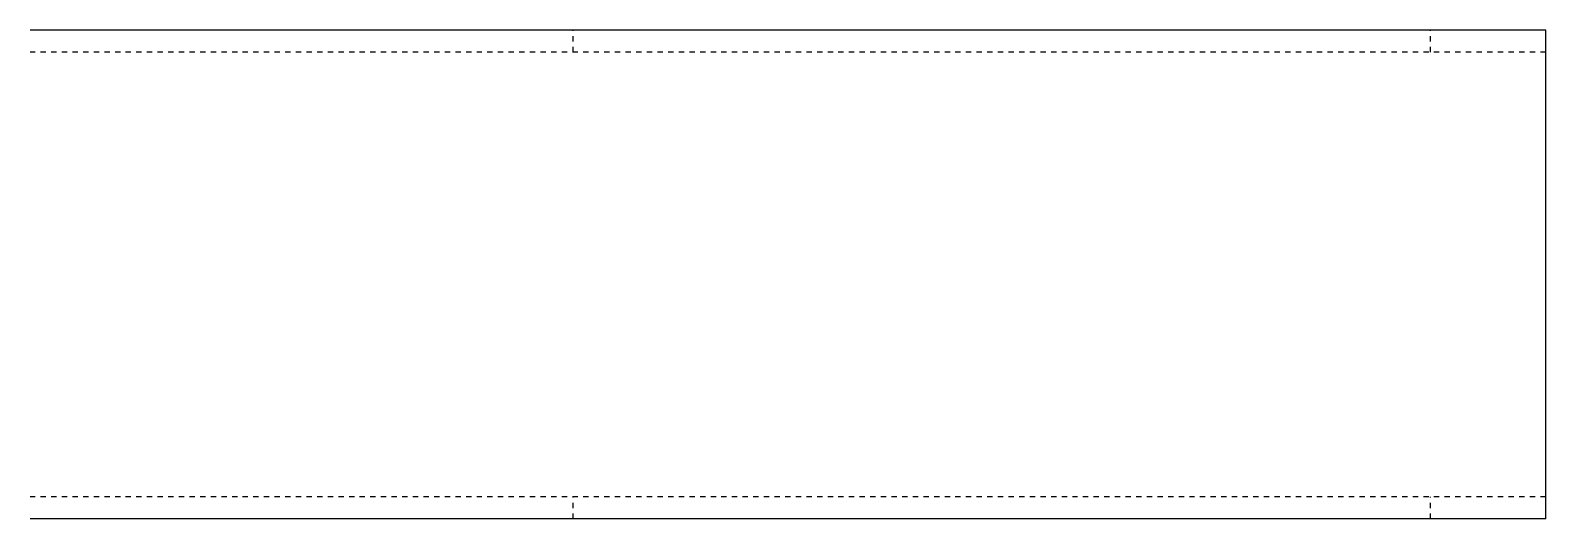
# Model space of a CAD drawing. Header units: millimetres. Extents: x 8 to 21594, y 10 to 324.
# Drawn here: x 21035 to 21594, y 16 to 196 of the extents above; entities that cross this region are included whole.
import ezdxf

# ---------------------------------------------------------------- set-up
doc = ezdxf.new("R2010")
doc.units = ezdxf.units.MM
doc.linetypes.add('DXK_LINE_DOT2', pattern=[3.9198, 1.9599, -1.9599])
doc.layers.add('STÅL', color=7, linetype='Continuous')

msp = doc.modelspace()

# ---------------------------------------------------------------- linework, layer by layer
at = {"layer": 'STÅL', "color": 2, "linetype": 'Continuous'}
for p, q in [((21593.78, 195.75), (21035.35, 195.75)), ((21593.78, 15.75), (21593.78, 195.75)), ((21593.78, 15.75), (21035.35, 15.75))]:
    msp.add_line(p, q, dxfattribs=at)
at = {"layer": 'STÅL', "color": 7, "linetype": 'DXK_LINE_DOT2'}
for p, q in [((21235.35, 187.75), (21235.35, 195.75)), ((21551.35, 187.75), (21551.35, 195.75)), ((21593.78, 187.75), (21035.35, 187.75)), ((21593.78, 23.75), (21035.35, 23.75)), ((21235.35, 15.75), (21235.35, 23.75)), ((21551.35, 15.75), (21551.35, 23.75)), ((21593.78, 23.75), (21593.78, 24.36))]:
    msp.add_line(p, q, dxfattribs=at)

doc.saveas('drawing.dxf')
